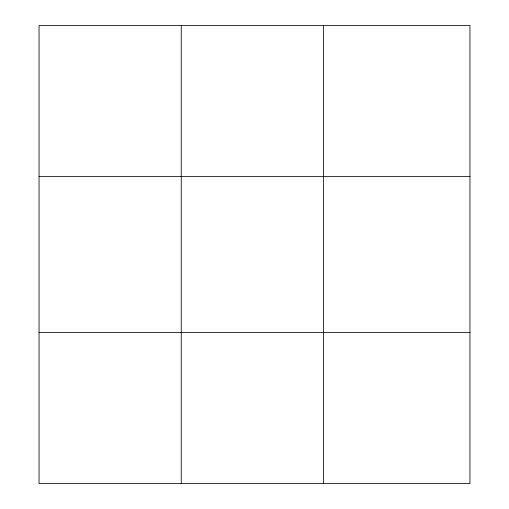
<?xml version="1.0" encoding="UTF-8"?>
<svg xmlns="http://www.w3.org/2000/svg" width="509" height="509" viewBox="0 0 509 509"><rect width="100%" height="100%" fill="white"/><g stroke="black" fill="none" stroke-linecap="round" stroke-linejoin="round"><path stroke-width="0.76" d="M181.249 483.55L181.249 25.45M323.444 483.55L323.444 25.45M469.947 332.377L469.947 483.55L39.053 483.55L39.053 25.45L469.947 25.45L469.947 332.377L39.053 332.377M39.053 176.623L469.947 176.623"/></g></svg>
